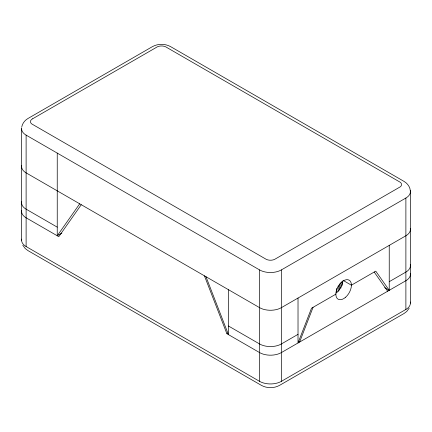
<?xml version="1.0" encoding="UTF-8"?>
<svg xmlns="http://www.w3.org/2000/svg" width="432" height="432" viewBox="0 0 432 432"><rect width="100%" height="100%" fill="white"/><g stroke="black" fill="none" stroke-linecap="round" stroke-linejoin="round"><path stroke-width="0.65" d="M21.805 126.738C22.491 123.223 24.926 120.242 27.994 118.481L152.393 46.661C157.945 43.562 165.1 43.562 170.656 46.661L404.006 181.381C407.398 183.325 410.06 186.813 410.324 190.798M313.06 307.336L299.581 342.079L298.436 341.42M409.228 308.119L406.755 311.461L404.006 313.519L279.607 385.339C274.055 388.438 266.9 388.438 261.344 385.339L27.994 250.619L25.245 248.562L22.772 245.214M57.24 153.095L57.24 235.769L79.709 203.807M81.265 204.709L58.801 236.666L26.114 217.798A15.406 8.894 0 0 1 21.73 210.346M57.24 235.769L61.835 233.118M21.73 127.672A15.406 8.894 0 0 0 26.114 135.124L259.578 269.914A15.406 8.894 0 0 0 281.372 269.914L405.886 198.029A15.406 8.894 0 0 0 410.27 190.577M204.428 275.816L226.897 333.72L228.037 333.061M335.848 294.181L311.504 308.232L298.026 342.976L298.021 298.042M298.026 334.346L281.372 343.964A15.406 8.894 0 0 1 259.578 343.964L228.452 325.993M389.232 281.691L405.886 272.074A15.406 8.894 0 0 0 410.27 264.622M21.73 239.101A15.406 8.894 0 0 0 26.114 246.553L259.578 381.343A15.406 8.894 0 0 0 281.372 381.343L405.886 309.458A15.406 8.894 0 0 0 410.27 302.006M384.658 287.674L389.237 290.315L389.237 245.381M343.424 280.579L351.41 285.19L375.759 271.139L389.237 290.315M57.24 227.146L26.114 209.169A15.406 8.894 0 0 1 21.73 201.717M226.897 333.72L259.578 352.588A15.406 8.894 0 0 0 281.372 352.588L405.886 280.703A15.406 8.894 0 0 0 410.27 273.251M374.204 272.036L387.682 291.211M205.988 276.718L228.452 334.616L228.452 289.683M410.4 191.738L410.4 303.167M405.886 198.029L405.886 309.458M342.074 281.416L342.074 285.444M340.864 282.733L340.864 288.106M339.579 283.997L339.579 290.045M338.218 285.876L338.218 291.249M336.793 288.365L336.793 292.399M281.372 269.914L281.372 381.343M259.578 269.914L259.578 381.343M26.114 135.124L26.114 246.553M21.6 128.833L21.6 240.262M342.835 280.843A11.005 6.356 -60 0 1 336.085 293.069M410.27 228.317A15.406 8.894 0 0 1 405.886 235.769L281.372 307.66A15.406 8.894 0 0 1 259.578 307.66L26.114 172.865A15.406 8.894 0 0 1 21.73 165.413M32.54 118.832L31.784 119.329A6.583 3.802 0 0 0 31.784 123.957L266.468 259.454A6.583 3.802 0 0 0 274.482 259.454L400.216 186.862A6.583 3.802 0 0 0 400.216 182.234L165.532 46.742A6.583 3.802 0 0 0 157.518 46.742L32.54 118.832M345.643 297.205A11.005 6.356 -60 0 0 349.132 280.152A11.005 6.356 -60 0 0 336.112 291.703A11.005 6.356 -60 0 0 345.643 297.205"/></g></svg>
